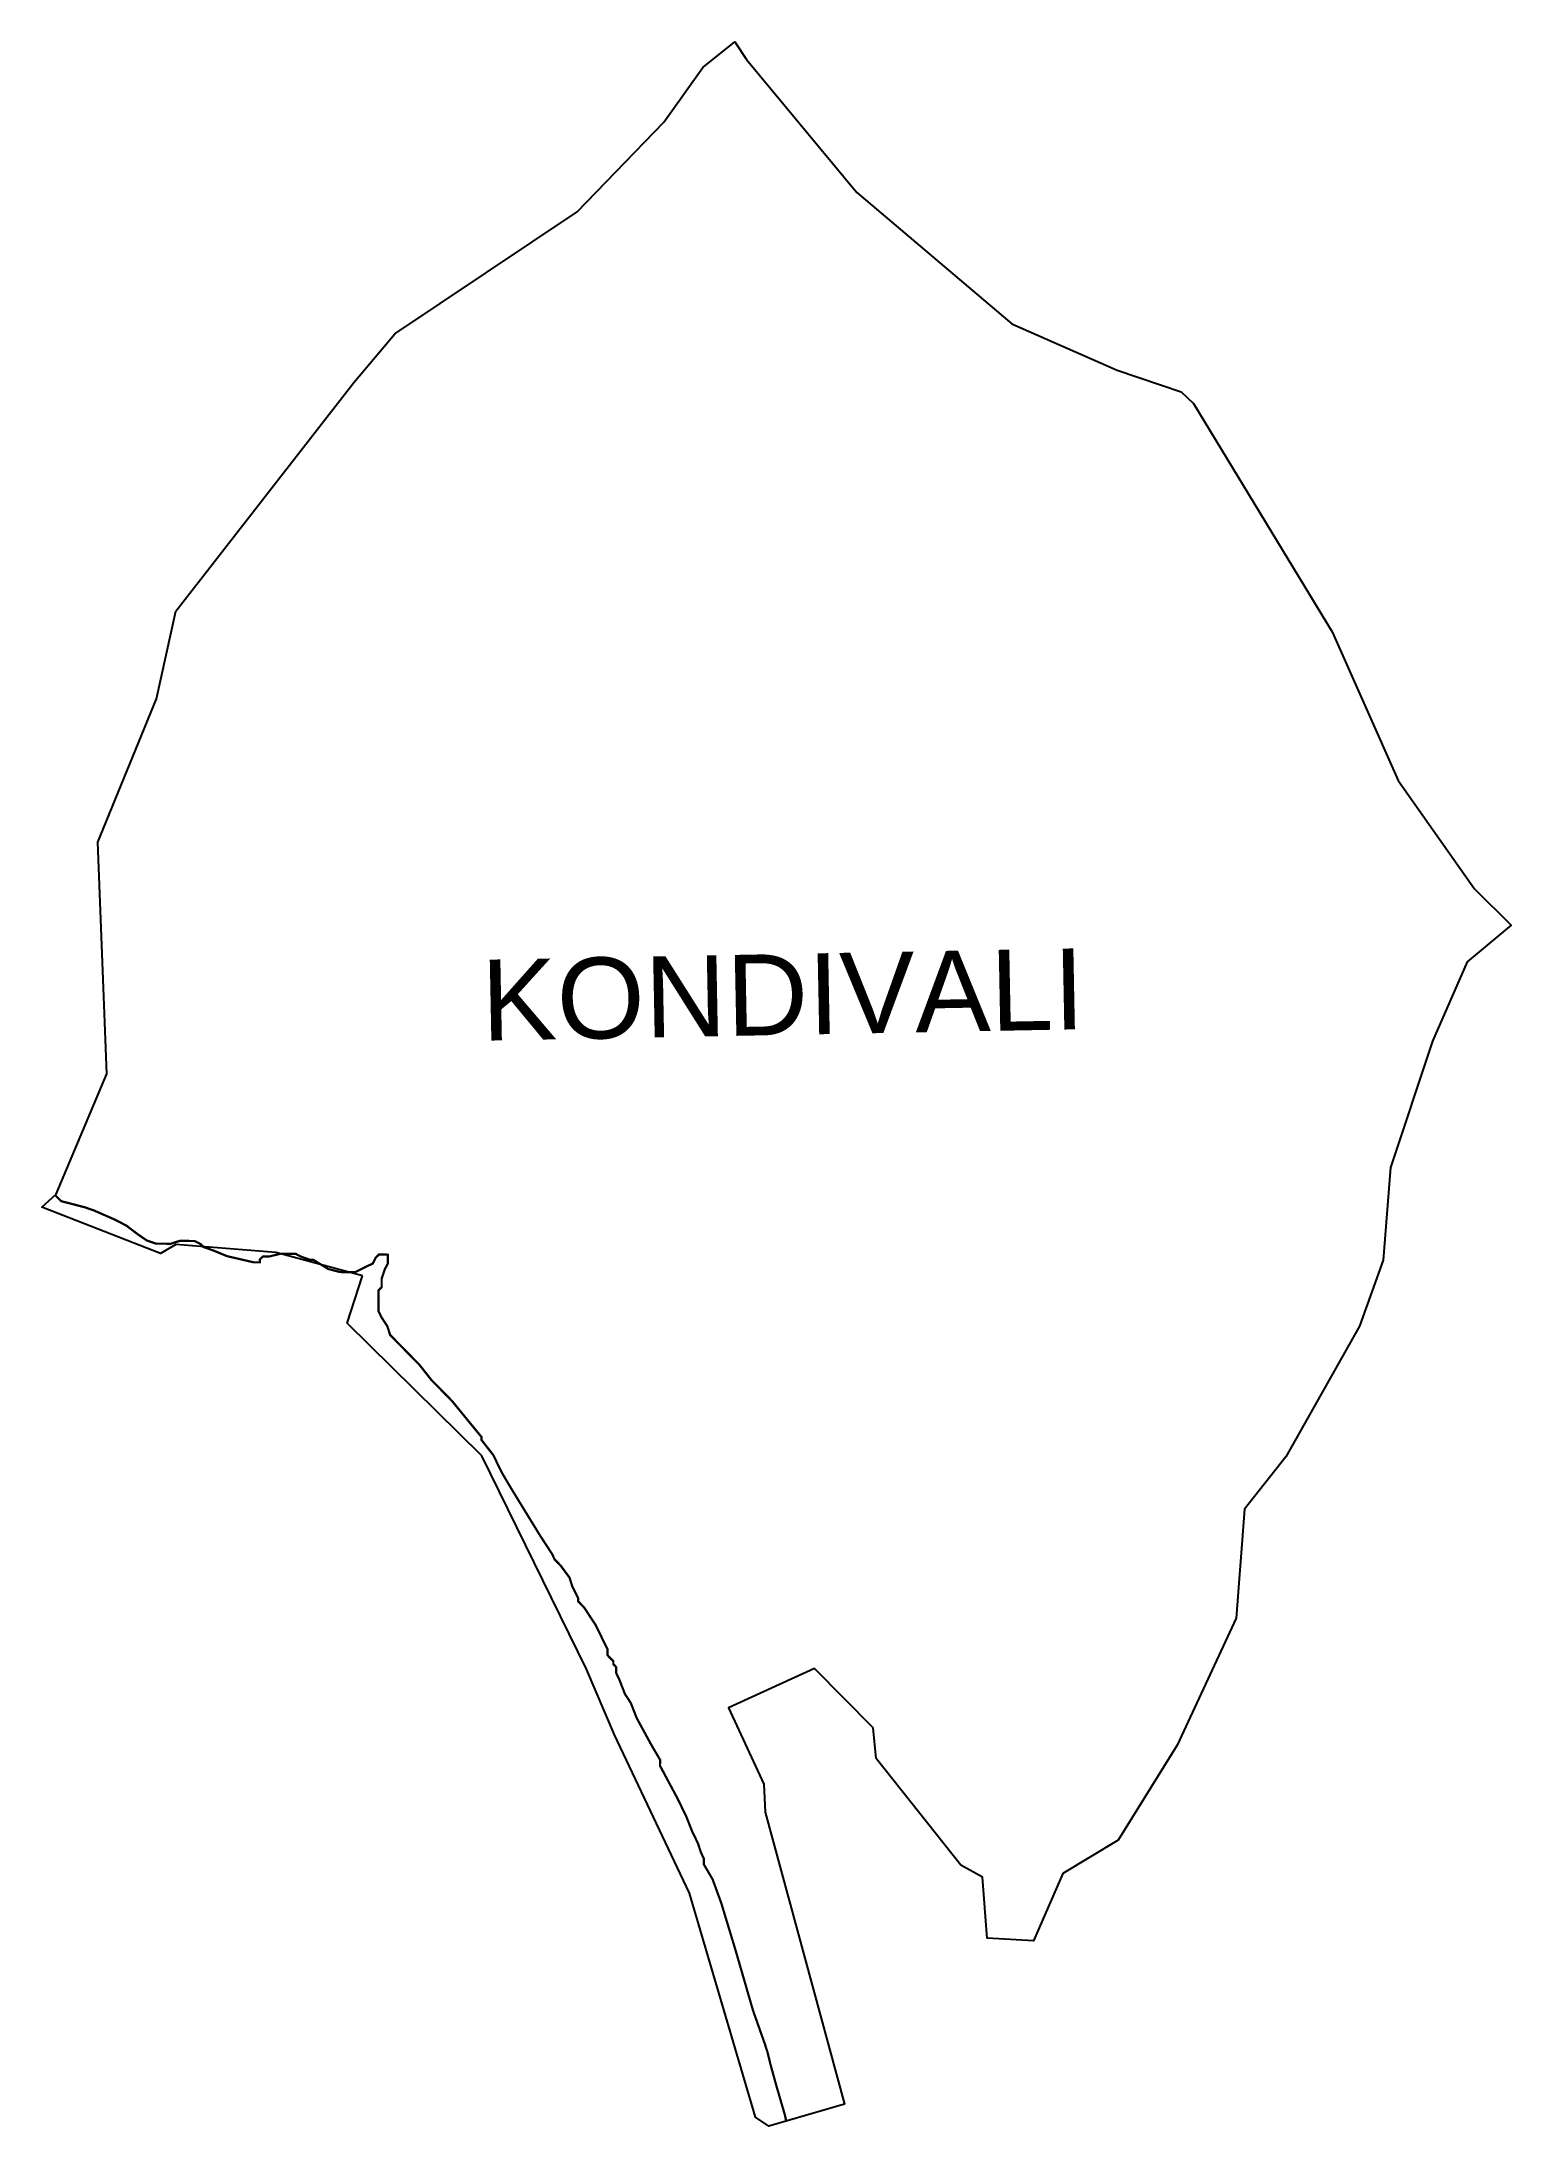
# Model space of a CAD drawing. Header units: metres. Extents: x 286662 to 288636, y 2001554 to 2004355.
import ezdxf

# ---------------------------------------------------------------- set-up
doc = ezdxf.new("R2010")
doc.units = ezdxf.units.M
for name, color, linetype in [('HIGH TIDE LINE', 6, 'Continuous'), ('village', 3, 'Continuous'), ('VILLAGE NAME', 250, 'Continuous')]:
    doc.layers.add(name, color=color, linetype=linetype)
doc.styles.get("Standard").update_dxf_attribs({"font": 'calibri.ttf'})

msp = doc.modelspace()

# ---------------------------------------------------------------- linework, layer by layer
at = {"layer": 'HIGH TIDE LINE', "lineweight": 0}
msp.add_lwpolyline([(287662.3, 2001560.6, 3, 3, 0), (287660.5, 2001569.1, 3, 3, 0), (287648.8, 2001609.2, 3, 3, 0), (287641.1, 2001637.2, 3, 3, 0), (287637.2, 2001653.2, 3, 3, 0), (287633.3, 2001665.3, 3, 3, 0), (287617.7, 2001709.4, 3, 3, 0), (287594.5, 2001789.5, 3, 3, 0), (287575.1, 2001853.6, 3, 3, 0), (287563.4, 2001885.7, 3, 3, 0), (287551.6, 2001905.8, 3, 3, 0), (287551.6, 2001913.8, 3, 3, 0), (287547.7, 2001921.8, 3, 3, 0), (287543.8, 2001933.9, 3, 3, 0), (287536, 2001949.9, 3, 3, 0), (287528.1, 2001970, 3, 3, 0), (287516.4, 2001994.1, 3, 3, 0), (287492.8, 2002038.2, 3, 3, 0), (287492.9, 2002046.2, 3, 3, 0), (287481.1, 2002066.3, 3, 3, 0), (287461.4, 2002102.5, 3, 3, 0), (287453.6, 2002122.5, 3, 3, 0), (287445.7, 2002134.6, 3, 3, 0), (287437.9, 2002154.6, 3, 3, 0), (287434, 2002162.7, 3, 3, 0), (287434, 2002170.7, 3, 3, 0), (287430.1, 2002174.7, 3, 3, 0), (287430.1, 2002178.7, 3, 3, 0), (287422.2, 2002186.8, 3, 3, 0), (287422.3, 2002194.8, 3, 3, 0), (287418.3, 2002202.8, 3, 3, 0), (287406.6, 2002226.9, 3, 3, 0), (287390.8, 2002251, 3, 3, 0), (287382.9, 2002259.1, 3, 3, 0), (287382.9, 2002263.1, 3, 3, 0), (287379, 2002271.1, 3, 3, 0), (287375, 2002279.1, 3, 3, 0), (287371.2, 2002291.1, 3, 3, 0), (287359.3, 2002307.2, 3, 3, 0), (287355.3, 2002311.3, 3, 3, 0), (287351.4, 2002315.3, 3, 3, 0), (287347.5, 2002323.3, 3, 3, 0), (287331.7, 2002347.5, 3, 3, 0), (287292.3, 2002411.8, 3, 3, 0), (287280.5, 2002431.9, 3, 3, 0), (287268.7, 2002455.9, 3, 3, 0), (287252.9, 2002476.1, 3, 3, 0), (287252.9, 2002480.1, 3, 3, 0), (287213.4, 2002528.4, 3, 3, 0), (287185.7, 2002556.6, 3, 3, 0), (287169.9, 2002576.7, 3, 3, 0), (287130.3, 2002617.1, 3, 3, 0), (287126.4, 2002629.1, 3, 3, 0), (287118.5, 2002641.1, 3, 3, 0), (287114.6, 2002649.2, 3, 3, 0), (287114.8, 2002677.2, 3, 3, 0), (287118.9, 2002681.1, 3, 3, 0), (287119, 2002693.1, 3, 3, 0), (287123.1, 2002705.1, 3, 3, 0), (287127.1, 2002713, 3, 3, 0), (287127.2, 2002725, 3, 3, 0), (287115.3, 2002725.1, 3, 3, 0), (287111.2, 2002721.2, 3, 3, 0), (287107.2, 2002713.2, 3, 3, 0), (287083.1, 2002701.4, 3, 3, 0), (287063.1, 2002701.6, 3, 3, 0), (287047.1, 2002705.7, 3, 3, 0), (287027.3, 2002717.9, 3, 3, 0), (287023.3, 2002717.9, 3, 3, 0), (287011.3, 2002722, 3, 3, 0), (287003.4, 2002726.1, 3, 3, 0), (286983.4, 2002726.3, 3, 3, 0), (286967.4, 2002722.4, 3, 3, 0), (286959.4, 2002722.5, 3, 3, 0), (286955.3, 2002718.5, 3, 3, 0), (286955.3, 2002714.6, 3, 3, 0), (286947.3, 2002714.6, 3, 3, 0), (286911.4, 2002722.9, 3, 3, 0), (286891.5, 2002731.1, 3, 3, 0), (286879.6, 2002735.2, 3, 3, 0), (286875.6, 2002739.2, 3, 3, 0), (286867.6, 2002743.3, 3, 3, 0), (286847.7, 2002743.5, 3, 3, 0), (286835.6, 2002739.6, 3, 3, 0), (286815.7, 2002739.8, 3, 3, 0), (286803.7, 2002743.9, 3, 3, 0), (286791.8, 2002752, 3, 3, 0), (286775.9, 2002764.1, 3, 3, 0), (286760, 2002772.3, 3, 3, 0), (286732.1, 2002784.5, 3, 3, 0), (286720.2, 2002788.6, 3, 3, 0), (286688.3, 2002796.9, 3, 3, 0), (286680.4, 2002804.9, 3, 3, 0)], format="xyseb", dxfattribs=at)
at = {"layer": 'village', "color": 3}
msp.add_polyline3d([(287093.1, 2002696.7, 0), (286976.7, 2002727.9, 0), (286842.4, 2002738.6, 0), (286822, 2002726.5, 0), (286662.3, 2002788.6, 0), (286681.7, 2002806.1, 0), (286749.9, 2002968.1, 0), (286737.9, 2003279.1, 0), (286816.7, 2003471.6, 0), (286842.3, 2003589.7, 0), (287081.5, 2003897, 0), (287136.8, 2003962.3, 0), (287381.5, 2004125.9, 0), (287497.9, 2004246.8, 0), (287550.1, 2004319.9, 0), (287593.2, 2004354.7, 0), (287609.1, 2004330.8, 0), (287757.3, 2004152.3, 0), (287965.1, 2003975.5, 0), (288107, 2003913.2, 0), (288192.8, 2003884.3, 0), (288209.5, 2003868.5, 0), (288395.7, 2003561.7, 0), (288484, 2003362.1, 0), (288586.6, 2003216.6, 0), (288636.1, 2003167.5, 0), (288576.7, 2003118.2, 0), (288530.1, 2003011.8, 0), (288473.7, 2002842.2, 0), (288464.2, 2002717.4, 0), (288432.1, 2002628.8, 0), (288333.5, 2002453.5, 0), (288278, 2002383.2, 0), (288266.7, 2002236.6, 0), (288187.4, 2002065.8, 0), (288108, 2001938.1, 0), (288033.8, 2001893.5, 0), (287994.4, 2001802.9, 0), (287932.1, 2001806.4, 0), (287925.7, 2001888.7, 0), (287896.9, 2001904.7, 0), (287783.3, 2002047.8, 0), (287778.9, 2002089, 0), (287700.3, 2002168.9, 0), (287584.7, 2002116.2, 0), (287632.3, 2002013.4, 0), (287634, 2001975.8, 0), (287740.7, 2001583.6, 0), (287639, 2001553.8, 0), (287620.9, 2001565.9, 0), (287532.5, 2001867.1, 0), (287431.6, 2002080, 0), (287394, 2002167.8, 0), (287253.4, 2002454.8, 0), (287072.5, 2002632.7, 0)], close=True, dxfattribs=at)

# ---------------------------------------------------------------- texts
at = {"layer": 'VILLAGE NAME', "insert": (287251.7, 2003121.1), "char_height": 108.748, "attachment_point": 1, "rotation": 1.1028}
msp.add_mtext_dynamic_manual_height_columns('{\\fArial|b0|i0|c0|p34;KONDIVALI}', width=726.929, gutter_width=543.7, heights=[0], dxfattribs=at)

doc.saveas('drawing.dxf')
